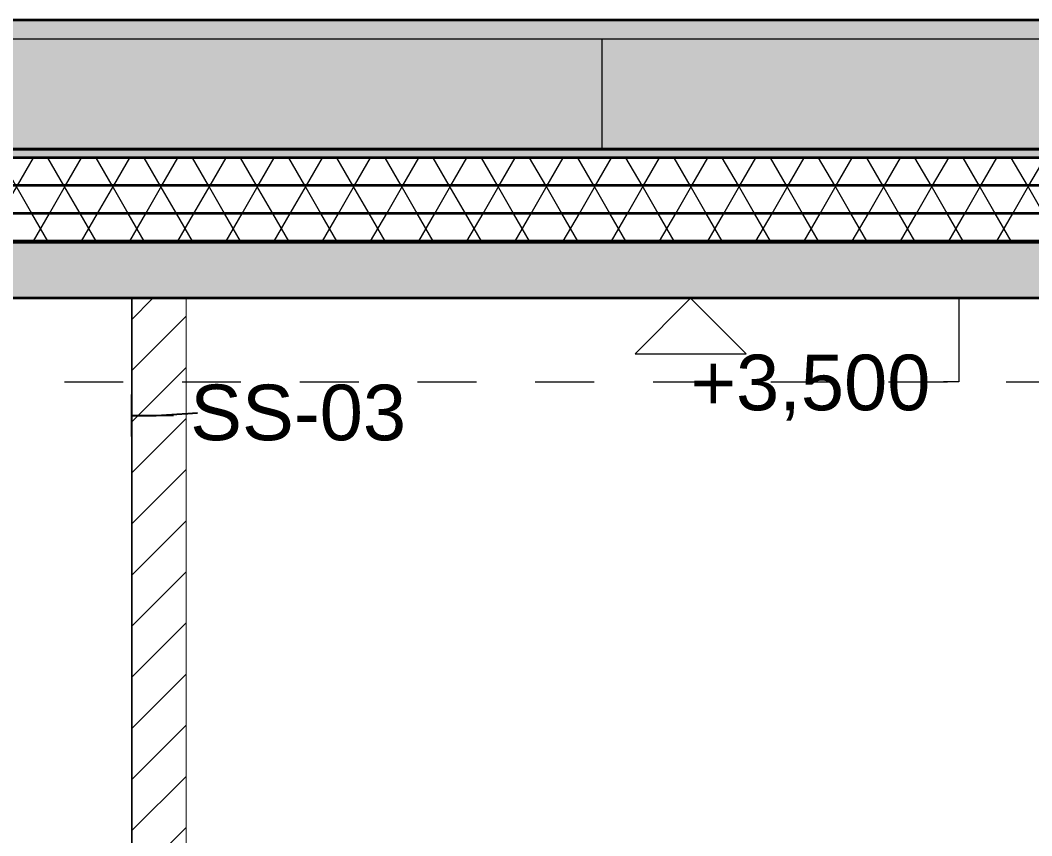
# Model space of a CAD drawing. Header units: millimetres. Extents: x -279593 to -202089, y -5129 to 14747.
# Drawn here: x -258409 to -254772, y 1567 to 4500 of the extents above; entities that cross this region are included whole.
import ezdxf

# ---------------------------------------------------------------- set-up
doc = ezdxf.new("R2010")
doc.units = ezdxf.units.MM
doc.header["$MEASUREMENT"] = 0
doc.linetypes.add('Dashed', pattern=[423.333333, 211.666667, -211.666667])
doc.linetypes.add('Wipeout_Contour', pattern=[1000, 0, -1000])
for name, color, linetype, lineweight in [('New_2D Drafting - General_Pen_No__1', 7, 'Continuous', 13), ('New_2D Drafting - General_Pen_No__19', 255, 'Continuous', 0), ('New_Annotation - Label_Pen_No__1', 7, 'Continuous', 13), ('New_Dimensioning - General_Pen_No__1', 7, 'Continuous', 13), ('New_Shell - Roof_Pen_No__21', 7, 'Continuous', 35), ('New_Structural - Bearing_Pen_No__21', 7, 'Continuous', 35)]:
    doc.layers.add(name, color=color, linetype=linetype, lineweight=lineweight)
doc.layers.add('New_Shell - Roof', color=7, linetype='Continuous')
doc.layers.add('New_Structural - Bearing', color=7, linetype='Continuous')
doc.layers.add('New_Structural - Bearing_Pen_No__87', color=7, linetype='Continuous', lineweight=20, true_color=0x6a6a6a)
doc.styles.add('GENERATED_STYLE_1', font='')
doc.styles.get('GENERATED_STYLE_1').set_extended_font_data('Arial')
doc.dimstyles.new('GENERATED_STYLE__4', dxfattribs={"dimtxt": 0.18, "dimasz": 152, "dimexe": 0.18, "dimexo": 0.0625, "dimgap": 0, "dimtad": 0, "dimtih": 1, "dimtoh": 1, "dimdec": 4, "dimzin": 0, "dimdsep": 46, "dimcen": 0.09, "dimadec": 0, "dimazin": 0, "dimtfac": 1, "dimtdec": 4, "dimtmove": 0, "dimatfit": 3, "dimldrblk": 'ARROWHEAD_0', "dimfxl": 0, "dimtolj": 1, "dimtzin": 0, "dimarcsym": 0})
pattern_1 = [(60, (0, 0), (-129.90381, 75), []), (120, (0, 0), (129.90381, 75), [])]

# ---------------------------------------------------------------- blocks, each defined once
blk = doc.blocks.new('*X6')
at = {"layer": 'New_Shell - Roof', "linetype": 'Continuous', "lineweight": 0, "true_color": 0x000000}
blk.add_hatch(color=18, dxfattribs=at).paths.add_polyline_path([(-268409.6, 4035), (-268409.6, 4005), (-252099.7, 4005), (-252099.7, 4035)])
blk = doc.blocks.new('*X7')
at = {"layer": 'New_Shell - Roof', "linetype": 'Continuous', "lineweight": 0, "true_color": 0x000000}
for points in [[(-258149.8, 3705), (-258299.8, 3705), (-258299.8, 3700), (-258149.8, 3700)], [(-257849.8, 3705), (-257999.8, 3705), (-257999.8, 3700), (-257849.8, 3700)], [(-257549.8, 3705), (-257699.8, 3705), (-257699.8, 3700), (-257549.8, 3700)], [(-257249.8, 3705), (-257399.8, 3705), (-257399.8, 3700), (-257249.8, 3700)], [(-256949.8, 3705), (-257099.8, 3705), (-257099.8, 3700), (-256949.8, 3700)], [(-256649.8, 3705), (-256799.8, 3705), (-256799.8, 3700), (-256649.8, 3700)], [(-256349.8, 3705), (-256499.8, 3705), (-256499.8, 3700), (-256349.8, 3700)], [(-256049.8, 3705), (-256199.8, 3705), (-256199.8, 3700), (-256049.8, 3700)], [(-255749.8, 3705), (-255899.8, 3705), (-255899.8, 3700), (-255749.8, 3700)], [(-255449.8, 3705), (-255599.8, 3705), (-255599.8, 3700), (-255449.8, 3700)], [(-255149.8, 3705), (-255299.8, 3705), (-255299.8, 3700), (-255149.8, 3700)], [(-254849.8, 3705), (-254999.8, 3705), (-254999.8, 3700), (-254849.8, 3700)]]:
    blk.add_hatch(color=18, dxfattribs=at).paths.add_polyline_path(points)
blk = doc.blocks.new('*X8')
at = {"layer": 'New_Shell - Roof', "linetype": 'Continuous', "lineweight": 0, "true_color": 0x000000}
for points in [[(-258149.8, 4040), (-258299.8, 4040), (-258299.8, 4035), (-258149.8, 4035)], [(-257849.8, 4040), (-257999.8, 4040), (-257999.8, 4035), (-257849.8, 4035)], [(-257549.8, 4040), (-257699.8, 4040), (-257699.8, 4035), (-257549.8, 4035)], [(-257249.8, 4040), (-257399.8, 4040), (-257399.8, 4035), (-257249.8, 4035)], [(-256949.8, 4040), (-257099.8, 4040), (-257099.8, 4035), (-256949.8, 4035)], [(-256649.8, 4040), (-256799.8, 4040), (-256799.8, 4035), (-256649.8, 4035)], [(-256349.8, 4040), (-256499.8, 4040), (-256499.8, 4035), (-256349.8, 4035)], [(-256049.8, 4040), (-256199.8, 4040), (-256199.8, 4035), (-256049.8, 4035)], [(-255749.8, 4040), (-255899.8, 4040), (-255899.8, 4035), (-255749.8, 4035)], [(-255449.8, 4040), (-255599.8, 4040), (-255599.8, 4035), (-255449.8, 4035)], [(-255149.8, 4040), (-255299.8, 4040), (-255299.8, 4035), (-255149.8, 4035)], [(-254849.8, 4040), (-254999.8, 4040), (-254999.8, 4035), (-254849.8, 4035)]]:
    blk.add_hatch(color=18, dxfattribs=at).paths.add_polyline_path(points)
blk = doc.blocks.new('ARROWHEAD_0')
at = {"color": 0, "linetype": 'Continuous', "lineweight": 0}
for p, q in [((0, -0.5), (0, 0.5)), ((0, 0), (-1, 0))]:
    blk.add_line(p, q, dxfattribs=at)

msp = doc.modelspace()

# ---------------------------------------------------------------- hatches: boundary and pattern name
at = {"layer": 'New_Shell - Roof', "linetype": 'Continuous', "lineweight": 0, "true_color": 0x000000}
h = msp.add_hatch(dxfattribs=at)
h.set_pattern_fill('Lightweight_Concrete_0001', color=18, style=0, pattern_type=2)
h.set_pattern_definition([(0, (0, 0), (0, 779.4229), [48.75, -401.25]), (0, (225, 389.7), (0, 779.4229), [48.75, -401.25]), (60, (0, 0), (-675, 389.7114), [48.75, -401.25]), (60, (450, 0), (-675, 389.7114), [48.75, -401.25]), (120, (48.75, 0), (675, 389.7114), [48.75, -401.25]), (120, (498.75, 0), (675, 389.7114), [48.75, -401.25]), (0, (0, 75), (0, 150), [0, -150, 0, -225]), (45, (75, 75), (-106.06602, 106.06602), [0, -112.5, 0, -187.5])])
h.paths.add_polyline_path([(-251459.9812, 4430), (-251459.9812, 4500), (-268845.0269, 4500), (-268845.0269, 4430)])
h = msp.add_hatch(dxfattribs=at)
h.set_pattern_fill('Batt_Insulation_0001', color=18, style=0, pattern_type=2)
h.set_pattern_definition(pattern_1)
h.paths.add_polyline_path([(-268409.613, 4005), (-268409.613, 3905), (-252099.6508, 3905), (-252099.6508, 4005)])
h = msp.add_hatch(dxfattribs=at)
h.set_pattern_fill('Batt_Insulation_0001', color=18, style=0, pattern_type=2)
h.set_pattern_definition(pattern_1)
h.paths.add_polyline_path([(-268409.613, 3905), (-268409.613, 3805), (-252099.6508, 3805), (-252099.6508, 3905)])
h = msp.add_hatch(dxfattribs=at)
h.set_pattern_fill('Batt_Insulation_0001', color=18, style=0, pattern_type=2)
h.set_pattern_definition(pattern_1)
h.paths.add_polyline_path([(-268409.613, 3805), (-268409.613, 3705), (-252099.6508, 3705), (-252099.6508, 3805)])
at = {"layer": 'New_Structural - Bearing', "linetype": 'Continuous', "lineweight": 0, "true_color": 0x000000}
h = msp.add_hatch(dxfattribs=at)
h.set_pattern_fill('Common_Brick_0001', color=18, style=0, pattern_type=2)
h.set_pattern_definition([(45, (0, 0), (-91.92388, 91.92388), [])])
h.paths.add_polyline_path([(-258010.0254, 3500), (-258010.0254, 0), (-257810.0254, 0), (-257810.0254, 3500)])

# ---------------------------------------------------------------- linework, layer by layer
at = {"layer": 'New_Shell - Roof_Pen_No__21', "color": 7, "linetype": 'Continuous', "lineweight": 35}
for p, q in [((-251459.9812, 4500), (-268845.0269, 4500)), ((-252097.1209, 4430), (-268410.0255, 4430)), ((-252099.6508, 4040), (-268409.613, 4040)), ((-252099.6508, 4035), (-268409.613, 4035)), ((-252099.6508, 4005), (-268409.613, 4005)), ((-252099.6508, 3905), (-268409.613, 3905)), ((-252099.6508, 3805), (-268409.613, 3805)), ((-252099.6508, 3705), (-268409.613, 3705)), ((-252099.6508, 3700), (-268409.613, 3700))]:
    msp.add_line(p, q, dxfattribs=at)
at = {"layer": 'New_Structural - Bearing_Pen_No__21', "color": 7, "linetype": 'Continuous', "lineweight": 35}
for p, q in [((-258010.0254, 3500), (-258010.0254, 0)), ((-257810.0254, 3500), (-257810.0254, 0))]:
    msp.add_line(p, q, dxfattribs=at)

# ---------------------------------------------------------------- block references
at = {"layer": 'New_Shell - Roof', "lineweight": 0}
for name in ['*X8', '*X6', '*X7']:
    msp.add_blockref(name, (0, 0), dxfattribs=at)

# ---------------------------------------------------------------- next in the draw order: wipeouts: each hides what was drawn before it
at = {"color": 254, "linetype": 'Wipeout_Contour', "lineweight": 0, "ltscale": 1047918.58988879}
msp.add_wipeout([(-256316.9861, 4429.9999), (-267573.6668, 4429.9999), (-267573.6668, 4039.9999), (-256316.9861, 4040.0001)], dxfattribs=at).dxf.layer = 'New_Structural - Bearing'
at = {"color": 254, "linetype": 'Wipeout_Contour', "lineweight": 0, "ltscale": 1033287.523263842}
msp.add_wipeout([(-258610.0254, 3500), (-258610.0254, 0), (-258010.0254, 0), (-258010.0254, 3500)], dxfattribs=at).dxf.layer = 'New_Structural - Bearing'
at = {"color": 254, "linetype": 'Wipeout_Contour', "lineweight": 0, "ltscale": 1535954.912827174}
msp.add_wipeout([(-257810.0254, 3500), (-257810.0254, 0), (-255088.7592, 0), (-255088.7592, 3200), (-255034.2269, 3200), (-255034.2269, 3500)], dxfattribs=at).dxf.layer = 'New_Structural - Bearing'

# ---------------------------------------------------------------- next in the draw order: linework, layer by layer
at = {"layer": 'New_Dimensioning - General_Pen_No__1', "color": 7, "linetype": 'Continuous', "lineweight": 13}
for p, q in [((-255998.1255, 3500), (-256198.1255, 3300)), ((-255998.1255, 3500), (-256148.1255, 3500)), ((-255998.1255, 3500), (-255848.1255, 3500)), ((-255798.1255, 3300), (-255998.1255, 3500)), ((-256198.1255, 3300), (-255798.1255, 3300))]:
    msp.add_line(p, q, dxfattribs=at)
at = {"layer": 'New_Shell - Roof_Pen_No__21', "color": 7, "linetype": 'Continuous', "lineweight": 35}
for p, q in [((-258010.0254, 3500), (-268409.613, 3500)), ((-257810.0254, 3500), (-258010.0254, 3500))]:
    msp.add_line(p, q, dxfattribs=at)

# ---------------------------------------------------------------- next in the draw order: texts
at = {"layer": 'New_Annotation - Label_Pen_No__1', "color": 7, "linetype": 'Continuous', "lineweight": 13, "insert": (-257021.247, 3087.7512), "char_height": 200, "attachment_point": 6, "rotation": 359.9791868, "style": 'GENERATED_STYLE_1'}
msp.add_mtext('\\A1;{\\pqr;\\fArial|b0|i0|c0|p34;SS-0\\fArial|b0|i0|c0|p34;3}', dxfattribs=at)
at = {"layer": 'New_Dimensioning - General_Pen_No__1', "color": 7, "lineweight": 13, "insert": (-255998.1255, 3060), "char_height": 200, "attachment_point": 7, "style": 'GENERATED_STYLE_1'}
msp.add_mtext('\\A1;{\\pql;\\fArial|b0|i0|c0|p34;+3,500}', dxfattribs=at)

# ---------------------------------------------------------------- next in the draw order: leaders
at = {"layer": 'New_Annotation - Label_Pen_No__1', "color": 7, "linetype": 'Continuous', "lineweight": 13, "annotation_type": 0, "has_hookline": 1, "hookline_direction": 0, "text_width": 750.4, "horizontal_direction": (1, -0.000363, 0)}
msp.add_leader([(-258010.0254, 3078.3633), (-257920.1254, 3078.3633), (-257771.647, 3088.0238)], dimstyle='GENERATED_STYLE__4', dxfattribs=at)

# ---------------------------------------------------------------- next in the draw order: wipeouts: each hides what was drawn before it
at = {"color": 254, "linetype": 'Wipeout_Contour', "lineweight": 0, "ltscale": 1016969.620576587}
msp.add_wipeout([(-256316.9861, 4040.0001), (-252097.1209, 4040), (-252097.1209, 4430), (-256316.9861, 4429.9999)], dxfattribs=at).dxf.layer = 'New_Structural - Bearing'
at = {"color": 254, "linetype": 'Wipeout_Contour', "lineweight": 0, "ltscale": 3053084.313684736}
msp.add_wipeout([(-255034.2269, 3200), (-255088.7592, 3200), (-255088.7592, 0), (-253998.6308, 0), (-253998.6308, 2360), (-254104.9566, 2360), (-254104.9566, 2387), (-254131.8925, 2387), (-254131.8925, 2437), (-254104.9566, 2437), (-254104.9566, 3500), (-255034.2269, 3500)], dxfattribs=at).dxf.layer = 'New_Structural - Bearing'

# ---------------------------------------------------------------- next in the draw order: hatches: boundary and pattern name
at = {"layer": 'New_2D Drafting - General_Pen_No__19', "linetype": 'Continuous', "lineweight": 0}
msp.add_hatch(color=255, dxfattribs=at).paths.add_polyline_path([(-268408.7514, 4040), (-252282.2886, 4040), (-252282.2886, 4500), (-268408.7514, 4500)])
at = {"layer": 'New_Shell - Roof', "linetype": 'Continuous', "lineweight": 0, "true_color": 0x000000}
h = msp.add_hatch(dxfattribs=at)
h.set_pattern_fill('Structural_Concrete_0001', color=18, style=0, pattern_type=2)
h.set_pattern_definition([(0, (0, 0), (0, 623.5383), [60, -300]), (0, (180, 311.8), (0, 623.5383), [60, -300]), (60, (0, 0), (-540, 311.7692), [60, -300]), (60, (360, 0), (-540, 311.7692), [60, -300]), (120, (60, 0), (540, 311.7692), [60, -300]), (120, (420, 0), (540, 311.7692), [60, -300]), (0, (0, 60), (0, 120.000005), [0, -120.000005, 0, -180.00001]), (45, (60, 60), (-84.852817, 84.852817), [0, -90.000004, 0, -150.000006])])
h.paths.add_polyline_path([(-268409.613, 3700), (-268409.613, 3500), (-252099.6508, 3500), (-252099.6508, 3700)])

# ---------------------------------------------------------------- next in the draw order: linework, layer by layer
at = {"layer": 'New_2D Drafting - General_Pen_No__1', "color": 7, "linetype": 'Dashed', "lineweight": 13}
msp.add_line((-268410.0255, 3200), (-252077.2684, 3200), dxfattribs=at)
at = {"layer": 'New_2D Drafting - General_Pen_No__1', "color": 7, "linetype": 'Continuous', "lineweight": 13, "flags": 128}
msp.add_lwpolyline([(-268408.7514, 4040), (-252282.2886, 4040), (-252282.2886, 4500), (-268408.7514, 4500)], close=True, dxfattribs=at)
at = {"layer": 'New_Shell - Roof_Pen_No__21', "color": 7, "linetype": 'Continuous', "lineweight": 35}
msp.add_line((-254104.9566, 3500), (-257810.0254, 3500), dxfattribs=at)
at = {"layer": 'New_Structural - Bearing_Pen_No__87', "color": 251, "linetype": 'Continuous', "lineweight": 20, "true_color": 0x6a6a6a}
for p, q in [((-256316.9861, 4430), (-256316.9861, 4040)), ((-255034.2269, 3500), (-255034.2269, 3200)), ((-255034.2269, 3200), (-255088.7592, 3200))]:
    msp.add_line(p, q, dxfattribs=at)

doc.saveas('drawing.dxf')
